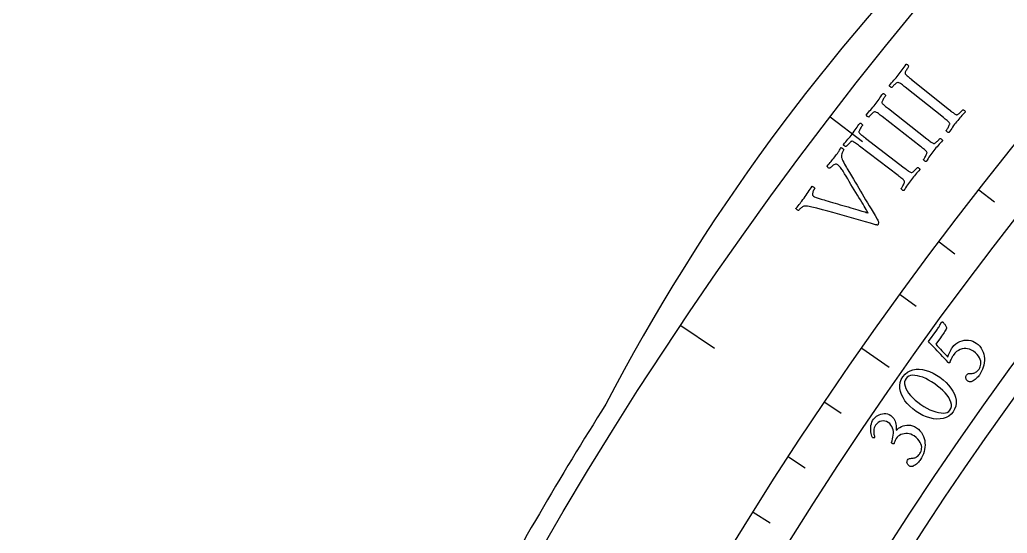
# Model space of a CAD drawing. Header units: millimetres. Extents: x -60 to 60, y -60 to 76.
# Drawn here: x -59.69 to -44.66, y 30.01 to 37.82 of the extents above; entities that cross this region are included whole.
import ezdxf

# ---------------------------------------------------------------- set-up
doc = ezdxf.new("R2010")
doc.units = ezdxf.units.MM
for name, color, linetype in [('CUT_INNER', 6, 'Continuous'), ('CUT_OUTER', 1, 'Continuous'), ('ENGRAVE', 7, 'Continuous'), ('ENGRAVE_FINE', 8, 'Continuous'), ('TEXT', 5, 'Continuous')]:
    doc.layers.add(name, color=color, linetype=linetype)

msp = doc.modelspace()

# ---------------------------------------------------------------- linework, layer by layer
at = {"layer": 'CUT_INNER'}
msp.add_arc((0.0002, -0.0002), 54.8999, 92.29679, 23.90649, dxfattribs=at)
at = {"layer": 'CUT_OUTER'}
for centre, radius, start, end in [((-23.1484, 17.5363), 31.1684, 134.99718, 152.4206), ((-0.2165, 0.1217), 59.7517, 147.794875, 151.52709)]:
    msp.add_arc(centre, radius, start, end, dxfattribs=at)
at = {"layer": 'ENGRAVE'}
msp.add_lwpolyline([(-46.8765, 32.8233), (-46.4629, 32.5337)], dxfattribs=at)
for radius in [59.694, 57.2256, 57.2256, 56.5187, 55.206]:
    msp.add_circle((0, 0), radius, dxfattribs=at)
at = {"layer": 'ENGRAVE_FINE'}
for points in [[(-47.3584, 36.3394), (-46.8689, 35.9637)], [(-45.0944, 35.2316), (-44.8557, 35.0451)], [(-45.7024, 34.4392), (-45.4605, 34.2569)], [(-46.2965, 33.6364), (-46.0514, 33.4583)], [(-49.6337, 33.1642), (-49.1206, 32.8214)], [(-47.4422, 32.0001), (-47.191, 31.8307)], [(-47.9934, 31.1673), (-47.7394, 31.0023)], [(-48.5301, 30.3249), (-48.2732, 30.1644)]]:
    msp.add_lwpolyline(points, dxfattribs=at)
at = {"layer": 'TEXT'}
for points in [[(-46.3232, 36.9743), (-46.3071, 36.9947), (-46.2915, 37.015), (-46.2764, 37.0352), (-46.2617, 37.0554), (-46.247, 37.0758), (-46.2319, 37.0965), (-46.2163, 37.1176), (-46.2003, 37.139), (-46.1951, 37.1388), (-46.1895, 37.1369), (-46.1834, 37.1334), (-46.177, 37.1283), (-46.171, 37.1226), (-46.1665, 37.1173), (-46.1633, 37.1124), (-46.1615, 37.1078), (-46.1655, 37.1027), (-46.1706, 37.0955), (-46.1769, 37.0864), (-46.1843, 37.0753), (-46.192, 37.0633), (-46.1991, 37.0515), (-46.2057, 37.0397), (-46.2118, 37.0282), (-46.2165, 37.0175), (-46.219, 37.0086), (-46.2193, 37.0013), (-46.2173, 36.9957), (-46.2114, 36.9879), (-46.2041, 36.9796), (-46.1953, 36.971), (-46.1852, 36.9619), (-46.1741, 36.9525), (-46.1624, 36.9428), (-46.1501, 36.9328), (-46.1372, 36.9224), (-46.1351, 36.9207), (-46.1331, 36.919), (-46.131, 36.9174), (-46.1289, 36.9157), (-46.1268, 36.914), (-46.1247, 36.9124), (-46.1226, 36.9107), (-46.1206, 36.909), (-45.5421, 36.4461), (-45.54, 36.4444), (-45.5379, 36.4428), (-45.5358, 36.4411), (-45.5338, 36.4394), (-45.5317, 36.4378), (-45.5296, 36.4361), (-45.5275, 36.4344), (-45.5254, 36.4328), (-45.5125, 36.4225), (-45.5002, 36.4128), (-45.4883, 36.4037), (-45.477, 36.3952), (-45.4663, 36.3875), (-45.4562, 36.381), (-45.4467, 36.3758), (-45.4378, 36.3717), (-45.4325, 36.3714), (-45.4257, 36.3733), (-45.4174, 36.3775), (-45.4076, 36.3838), (-45.3972, 36.3916), (-45.3869, 36.4), (-45.3768, 36.4092), (-45.3668, 36.4191), (-45.3577, 36.4285), (-45.3503, 36.4364), (-45.3445, 36.4428), (-45.3404, 36.4477), (-45.3356, 36.4469), (-45.3301, 36.4449), (-45.3239, 36.4415), (-45.3171, 36.437), (-45.3107, 36.4318), (-45.306, 36.4266), (-45.303, 36.4216), (-45.3016, 36.4165), (-45.3193, 36.3972), (-45.3367, 36.3782), (-45.3536, 36.3595), (-45.37, 36.3412), (-45.3862, 36.3228), (-45.4023, 36.304), (-45.4184, 36.2847), (-45.4344, 36.2649), (-45.4498, 36.2454), (-45.465, 36.2255), (-45.4801, 36.2052), (-45.4951, 36.1845), (-45.51, 36.1635), (-45.525, 36.1422), (-45.54, 36.1207), (-45.555, 36.099), (-45.5602, 36.0992), (-45.5659, 36.1011), (-45.5719, 36.1045), (-45.5784, 36.1096), (-45.5844, 36.1152), (-45.589, 36.1205), (-45.5922, 36.1254), (-45.594, 36.1299), (-45.5902, 36.135), (-45.5852, 36.1421), (-45.5791, 36.1511), (-45.572, 36.162), (-45.5645, 36.174), (-45.5577, 36.186), (-45.5516, 36.1981), (-45.5461, 36.2103), (-45.5419, 36.2215), (-45.5397, 36.2304), (-45.5396, 36.2372), (-45.5415, 36.2417), (-45.5485, 36.2513), (-45.5572, 36.2613), (-45.5676, 36.2716), (-45.5796, 36.2823), (-45.5929, 36.2933), (-45.6067, 36.3046), (-45.6211, 36.3163), (-45.6361, 36.3283), (-46.2158, 36.7898), (-46.2309, 36.8017), (-46.2456, 36.8133), (-46.26, 36.8243), (-46.274, 36.835), (-46.2874, 36.8446), (-46.3001, 36.8526), (-46.3119, 36.8589), (-46.3228, 36.8635), (-46.3283, 36.8647), (-46.335, 36.8632), (-46.3432, 36.8588), (-46.3527, 36.8516), (-46.3629, 36.8428), (-46.373, 36.8336), (-46.3831, 36.8238), (-46.3931, 36.8136), (-46.4023, 36.804), (-46.4098, 36.7958), (-46.4156, 36.7893), (-46.4198, 36.7843), (-46.4246, 36.785), (-46.4301, 36.787), (-46.4363, 36.7902), (-46.4432, 36.7948), (-46.4496, 36.7999), (-46.4544, 36.805), (-46.4574, 36.8101), (-46.4588, 36.8152), (-46.4414, 36.8357), (-46.4239, 36.8559), (-46.4066, 36.8759), (-46.3892, 36.8956), (-46.3721, 36.9153), (-46.3554, 36.9349), (-46.3391, 36.9546), (-46.3232, 36.9743)], [(-46.6761, 36.5277), (-46.6603, 36.5482), (-46.6449, 36.5687), (-46.6299, 36.5891), (-46.6154, 36.6094), (-46.601, 36.6299), (-46.586, 36.6508), (-46.5707, 36.672), (-46.5549, 36.6936), (-46.5496, 36.6934), (-46.544, 36.6916), (-46.5379, 36.6882), (-46.5314, 36.6831), (-46.5254, 36.6775), (-46.5208, 36.6722), (-46.5176, 36.6673), (-46.5158, 36.6628), (-46.5197, 36.6576), (-46.5248, 36.6504), (-46.5309, 36.6412), (-46.5382, 36.63), (-46.5458, 36.618), (-46.5528, 36.606), (-46.5594, 36.5943), (-46.5653, 36.5826), (-46.5699, 36.572), (-46.5723, 36.563), (-46.5725, 36.5557), (-46.5705, 36.5501), (-46.5645, 36.5423), (-46.5571, 36.5342), (-46.5483, 36.5256), (-46.5381, 36.5167), (-46.5269, 36.5074), (-46.5151, 36.4978), (-46.5027, 36.4878), (-46.4897, 36.4776), (-46.4876, 36.4759), (-46.4855, 36.4743), (-46.4834, 36.4726), (-46.4813, 36.471), (-46.4792, 36.4693), (-46.4771, 36.4677), (-46.475, 36.466), (-46.4729, 36.4644), (-45.89, 36.007), (-45.8879, 36.0054), (-45.8858, 36.0037), (-45.8837, 36.0021), (-45.8816, 36.0005), (-45.8795, 35.9988), (-45.8774, 35.9972), (-45.8753, 35.9955), (-45.8732, 35.9939), (-45.8602, 35.9837), (-45.8478, 35.9742), (-45.8358, 35.9652), (-45.8245, 35.9567), (-45.8137, 35.9492), (-45.8035, 35.9428), (-45.7939, 35.9376), (-45.785, 35.9336), (-45.7797, 35.9334), (-45.7729, 35.9354), (-45.7647, 35.9396), (-45.7549, 35.946), (-45.7446, 35.9539), (-45.7344, 35.9625), (-45.7244, 35.9717), (-45.7145, 35.9817), (-45.7055, 35.9912), (-45.6981, 35.9992), (-45.6924, 36.0057), (-45.6883, 36.0106), (-45.6835, 36.0098), (-45.678, 36.0078), (-45.6718, 36.0046), (-45.6649, 36), (-45.6585, 35.9949), (-45.6538, 35.9898), (-45.6507, 35.9848), (-45.6492, 35.9798), (-45.6668, 35.9603), (-45.684, 35.9411), (-45.7007, 35.9223), (-45.7169, 35.9038), (-45.733, 35.8853), (-45.7489, 35.8663), (-45.7648, 35.8468), (-45.7806, 35.8269), (-45.7958, 35.8072), (-45.8108, 35.7871), (-45.8258, 35.7667), (-45.8405, 35.7459), (-45.8552, 35.7247), (-45.87, 35.7033), (-45.8848, 35.6817), (-45.8996, 35.6598), (-45.9048, 35.66), (-45.9105, 35.6618), (-45.9166, 35.6652), (-45.9231, 35.6702), (-45.9291, 35.6758), (-45.9338, 35.681), (-45.937, 35.6859), (-45.9389, 35.6903), (-45.9351, 35.6955), (-45.9302, 35.7026), (-45.9242, 35.7117), (-45.9172, 35.7227), (-45.9098, 35.7347), (-45.9032, 35.7468), (-45.8971, 35.759), (-45.8917, 35.7712), (-45.8876, 35.7824), (-45.8856, 35.7914), (-45.8855, 35.7981), (-45.8875, 35.8027), (-45.8946, 35.8122), (-45.9033, 35.8221), (-45.9138, 35.8323), (-45.926, 35.8428), (-45.9393, 35.8537), (-45.9533, 35.865), (-45.9678, 35.8765), (-45.9829, 35.8884), (-46.567, 36.3442), (-46.5822, 36.356), (-46.597, 36.3674), (-46.6115, 36.3784), (-46.6256, 36.3889), (-46.6392, 36.3984), (-46.6519, 36.4062), (-46.6637, 36.4124), (-46.6747, 36.4169), (-46.6802, 36.4181), (-46.6869, 36.4165), (-46.6951, 36.412), (-46.7045, 36.4048), (-46.7146, 36.3959), (-46.7246, 36.3865), (-46.7346, 36.3767), (-46.7445, 36.3664), (-46.7536, 36.3566), (-46.761, 36.3484), (-46.7668, 36.3418), (-46.771, 36.3367), (-46.7758, 36.3374), (-46.7813, 36.3394), (-46.7875, 36.3426), (-46.7945, 36.347), (-46.8009, 36.3521), (-46.8057, 36.3572), (-46.8088, 36.3622), (-46.8102, 36.3673), (-46.793, 36.3879), (-46.7758, 36.4083), (-46.7586, 36.4285), (-46.7415, 36.4484), (-46.7245, 36.4682), (-46.708, 36.488), (-46.6919, 36.5078), (-46.6761, 36.5277)], [(-47.0248, 36.0777), (-47.0091, 36.0984), (-46.9939, 36.119), (-46.9792, 36.1396), (-46.9649, 36.16), (-46.9506, 36.1807), (-46.9359, 36.2017), (-46.9207, 36.223), (-46.9051, 36.2448), (-46.8999, 36.2447), (-46.8942, 36.2429), (-46.8881, 36.2395), (-46.8816, 36.2346), (-46.8755, 36.229), (-46.8709, 36.2237), (-46.8676, 36.2189), (-46.8658, 36.2144), (-46.8696, 36.2091), (-46.8746, 36.2018), (-46.8807, 36.1926), (-46.8879, 36.1814), (-46.8953, 36.1693), (-46.9023, 36.1573), (-46.9087, 36.1454), (-46.9145, 36.1337), (-46.919, 36.123), (-46.9213, 36.114), (-46.9214, 36.1067), (-46.9194, 36.1012), (-46.9133, 36.0934), (-46.9058, 36.0853), (-46.8969, 36.0769), (-46.8866, 36.068), (-46.8753, 36.0588), (-46.8634, 36.0493), (-46.851, 36.0395), (-46.8379, 36.0294), (-46.8358, 36.0278), (-46.8337, 36.0261), (-46.8315, 36.0245), (-46.8294, 36.0229), (-46.8273, 36.0213), (-46.8252, 36.0196), (-46.8231, 36.018), (-46.821, 36.0164), (-46.2337, 35.5646), (-46.2316, 35.563), (-46.2295, 35.5614), (-46.2274, 35.5598), (-46.2253, 35.5581), (-46.2232, 35.5565), (-46.221, 35.5549), (-46.2189, 35.5533), (-46.2168, 35.5516), (-46.2037, 35.5416), (-46.1912, 35.5322), (-46.1791, 35.5233), (-46.1677, 35.515), (-46.1568, 35.5075), (-46.1466, 35.5012), (-46.137, 35.4962), (-46.128, 35.4923), (-46.1227, 35.4921), (-46.1159, 35.4941), (-46.1077, 35.4984), (-46.0981, 35.5049), (-46.0878, 35.5129), (-46.0777, 35.5216), (-46.0677, 35.5309), (-46.0579, 35.541), (-46.049, 35.5506), (-46.0418, 35.5586), (-46.0361, 35.5652), (-46.0321, 35.5701), (-46.0273, 35.5694), (-46.0218, 35.5675), (-46.0155, 35.5643), (-46.0086, 35.5598), (-46.0021, 35.5547), (-45.9973, 35.5497), (-45.9942, 35.5447), (-45.9927, 35.5397), (-46.0101, 35.52), (-46.027, 35.5007), (-46.0436, 35.4817), (-46.0597, 35.4631), (-46.0755, 35.4444), (-46.0913, 35.4253), (-46.107, 35.4056), (-46.1226, 35.3855), (-46.1376, 35.3657), (-46.1524, 35.3455), (-46.1671, 35.3249), (-46.1817, 35.304), (-46.1962, 35.2827), (-46.2108, 35.2612), (-46.2254, 35.2394), (-46.24, 35.2173), (-46.2452, 35.2175), (-46.2509, 35.2192), (-46.257, 35.2226), (-46.2635, 35.2275), (-46.2696, 35.233), (-46.2743, 35.2382), (-46.2777, 35.243), (-46.2796, 35.2475), (-46.2758, 35.2527), (-46.271, 35.2598), (-46.2651, 35.269), (-46.2581, 35.28), (-46.2509, 35.2921), (-46.2444, 35.3043), (-46.2384, 35.3165), (-46.2332, 35.3288), (-46.2292, 35.3401), (-46.2272, 35.349), (-46.2272, 35.3558), (-46.2292, 35.3603), (-46.2364, 35.3698), (-46.2453, 35.3796), (-46.2558, 35.3897), (-46.2681, 35.4001), (-46.2816, 35.4109), (-46.2956, 35.422), (-46.3102, 35.4334), (-46.3254, 35.4451), (-46.9139, 35.8953), (-46.9292, 35.907), (-46.9442, 35.9182), (-46.9588, 35.929), (-46.973, 35.9394), (-46.9866, 35.9488), (-46.9993, 35.9565), (-47.0113, 35.9625), (-47.0223, 35.967), (-47.0278, 35.9681), (-47.0345, 35.9664), (-47.0426, 35.9619), (-47.052, 35.9545), (-47.062, 35.9455), (-47.0719, 35.9361), (-47.0818, 35.9262), (-47.0917, 35.9158), (-47.1006, 35.9059), (-47.108, 35.8976), (-47.1137, 35.891), (-47.1178, 35.8859), (-47.1226, 35.8865), (-47.1281, 35.8884), (-47.1344, 35.8915), (-47.1414, 35.8959), (-47.1479, 35.901), (-47.1527, 35.906), (-47.1559, 35.911), (-47.1574, 35.916), (-47.1403, 35.9368), (-47.1233, 35.9574), (-47.1063, 35.9778), (-47.0893, 35.9978), (-47.0726, 36.0178), (-47.0563, 36.0377), (-47.0403, 36.0577), (-47.0248, 36.0777)], [(-47.7561, 35.104), (-47.7393, 35.1272), (-47.723, 35.1501), (-47.7072, 35.1729), (-47.692, 35.1955), (-47.677, 35.2179), (-47.6621, 35.2401), (-47.6472, 35.262), (-47.6324, 35.2836), (-47.6279, 35.2822), (-47.6225, 35.2794), (-47.6161, 35.2751), (-47.6086, 35.2694), (-47.6018, 35.2634), (-47.5972, 35.2584), (-47.5947, 35.2543), (-47.5945, 35.2511), (-47.5971, 35.2471), (-47.6007, 35.2409), (-47.6053, 35.2324), (-47.6108, 35.2217), (-47.6163, 35.2098), (-47.6209, 35.1976), (-47.6246, 35.1851), (-47.6273, 35.1724), (-47.6281, 35.1603), (-47.6258, 35.1495), (-47.6204, 35.14), (-47.6119, 35.132), (-47.5962, 35.1229), (-47.5721, 35.1126), (-47.5395, 35.1011), (-47.4984, 35.0883), (-47.4767, 35.082), (-47.4517, 35.0748), (-47.4235, 35.0666), (-47.3919, 35.0575), (-47.3578, 35.0477), (-47.322, 35.0373), (-47.2846, 35.0264), (-47.2455, 35.0149), (-47.2055, 35.0031), (-47.1655, 34.9914), (-47.1255, 34.9798), (-47.0854, 34.9683), (-47.046, 34.957), (-47.0084, 34.946), (-46.9724, 34.9355), (-46.938, 34.9253), (-46.906, 34.9157), (-46.8771, 34.9071), (-46.8512, 34.8993), (-46.8284, 34.8924), (-46.8096, 34.8868), (-46.7956, 34.8826), (-46.7864, 34.88), (-46.782, 34.8789), (-46.7852, 34.8847), (-46.7912, 34.8951), (-46.8001, 34.9102), (-46.8117, 34.9298), (-46.8256, 34.9531), (-46.8414, 34.9794), (-46.8591, 35.0086), (-46.8785, 35.0407), (-46.8994, 35.0751), (-46.9214, 35.1113), (-46.9443, 35.1493), (-46.9683, 35.1891), (-46.9929, 35.2299), (-47.0177, 35.271), (-47.0426, 35.3124), (-47.0677, 35.3541), (-47.0926, 35.3954), (-47.1167, 35.4354), (-47.14, 35.4742), (-47.1626, 35.5118), (-47.1712, 35.5258), (-47.1804, 35.5398), (-47.1903, 35.5537), (-47.2007, 35.5675), (-47.2113, 35.5804), (-47.2215, 35.5916), (-47.2313, 35.6011), (-47.2407, 35.6089), (-47.2523, 35.6157), (-47.2642, 35.619), (-47.2766, 35.6188), (-47.2894, 35.6151), (-47.3021, 35.6092), (-47.3141, 35.6022), (-47.3256, 35.5942), (-47.3364, 35.5852), (-47.346, 35.5763), (-47.3538, 35.5687), (-47.3598, 35.5624), (-47.3639, 35.5574), (-47.3681, 35.5566), (-47.3734, 35.5578), (-47.3798, 35.5609), (-47.3874, 35.5661), (-47.3946, 35.5721), (-47.4, 35.5778), (-47.4035, 35.5832), (-47.4051, 35.5884), (-47.39, 35.607), (-47.3751, 35.625), (-47.3606, 35.6424), (-47.3463, 35.6591), (-47.3322, 35.676), (-47.3179, 35.6935), (-47.3035, 35.7118), (-47.2889, 35.7309), (-47.2771, 35.7466), (-47.2667, 35.7606), (-47.2576, 35.7731), (-47.2499, 35.7839), (-47.243, 35.7938), (-47.2363, 35.8037), (-47.2297, 35.8136), (-47.2232, 35.8235), (-47.2164, 35.8339), (-47.2088, 35.8454), (-47.2004, 35.8579), (-47.1912, 35.8716), (-47.1868, 35.87), (-47.1813, 35.8669), (-47.1749, 35.8622), (-47.1675, 35.8558), (-47.1606, 35.8493), (-47.1561, 35.8443), (-47.1538, 35.8407), (-47.1537, 35.8386), (-47.1576, 35.8326), (-47.1627, 35.8231), (-47.1691, 35.8102), (-47.1766, 35.7938), (-47.1833, 35.7758), (-47.1871, 35.758), (-47.1879, 35.7403), (-47.1858, 35.7229), (-47.1821, 35.7092), (-47.1756, 35.6918), (-47.1662, 35.6706), (-47.1539, 35.6458), (-47.1401, 35.6195), (-47.1263, 35.5942), (-47.1124, 35.5699), (-47.0985, 35.5466), (-47.0663, 35.4926), (-47.0353, 35.4408), (-47.0056, 35.3914), (-46.9773, 35.3443), (-46.9499, 35.2987), (-46.9231, 35.2538), (-46.8968, 35.2097), (-46.8711, 35.1663), (-46.8453, 35.1229), (-46.8191, 35.0786), (-46.7923, 35.0337), (-46.7649, 34.9879), (-46.7366, 34.9404), (-46.707, 34.8903), (-46.6759, 34.8376), (-46.6435, 34.7822), (-46.6354, 34.7671), (-46.6296, 34.7534), (-46.6261, 34.7409), (-46.625, 34.7298), (-46.6257, 34.7198), (-46.6277, 34.7106), (-46.631, 34.7023), (-46.6356, 34.6948), (-46.6377, 34.6932), (-46.6408, 34.6926), (-46.6449, 34.6931), (-46.6501, 34.6946), (-46.6555, 34.6964), (-46.6602, 34.6977), (-46.6644, 34.6986), (-46.6679, 34.699), (-46.746, 34.7213), (-46.8215, 34.7428), (-46.8944, 34.7636), (-46.9647, 34.7835), (-47.0339, 34.8032), (-47.1038, 34.8229), (-47.1743, 34.8427), (-47.2454, 34.8626), (-47.3187, 34.8829), (-47.3959, 34.9039), (-47.477, 34.9256), (-47.562, 34.948), (-47.5881, 34.955), (-47.6129, 34.9612), (-47.6367, 34.9668), (-47.6593, 34.9716), (-47.6812, 34.9756), (-47.7027, 34.9786), (-47.7238, 34.9806), (-47.7445, 34.9816), (-47.7531, 34.9813), (-47.7623, 34.9791), (-47.772, 34.9751), (-47.7823, 34.9692), (-47.7925, 34.9622), (-47.802, 34.9549), (-47.811, 34.9473), (-47.8194, 34.9395), (-47.8269, 34.9319), (-47.8331, 34.9252), (-47.8381, 34.9195), (-47.8419, 34.9147), (-47.8436, 34.9149), (-47.8475, 34.9171), (-47.8538, 34.9212), (-47.8623, 34.9273), (-47.8708, 34.9337), (-47.877, 34.9386), (-47.8807, 34.942), (-47.8821, 34.944), (-47.864, 34.9671), (-47.8474, 34.9881), (-47.8322, 35.0069), (-47.8184, 35.0235), (-47.8047, 35.0402), (-47.7898, 35.0592), (-47.7736, 35.0805), (-47.7561, 35.104)], [(-45.5022, 32.8277), (-45.476, 32.8599), (-45.4477, 32.8867), (-45.4174, 32.908), (-45.3851, 32.9239), (-45.3519, 32.9348), (-45.3186, 32.9415), (-45.2853, 32.9439), (-45.2521, 32.942), (-45.2198, 32.9362), (-45.1896, 32.9268), (-45.1615, 32.9139), (-45.1353, 32.8973), (-45.1073, 32.8744), (-45.083, 32.8494), (-45.0625, 32.8221), (-45.0457, 32.7927), (-45.0325, 32.7618), (-45.0226, 32.7302), (-45.0159, 32.6977), (-45.0126, 32.6645), (-45.0124, 32.6311), (-45.015, 32.5978), (-45.0206, 32.5647), (-45.0292, 32.5318), (-45.0404, 32.4997), (-45.054, 32.4689), (-45.0701, 32.4394), (-45.0887, 32.4113), (-45.0978, 32.3995), (-45.1087, 32.3869), (-45.1215, 32.3734), (-45.1361, 32.3592), (-45.1518, 32.3452), (-45.168, 32.3328), (-45.1845, 32.3219), (-45.2014, 32.3125), (-45.2057, 32.3115), (-45.2117, 32.3108), (-45.2193, 32.3104), (-45.2285, 32.3102), (-45.2382, 32.3108), (-45.2472, 32.3127), (-45.2555, 32.3159), (-45.2631, 32.3204), (-45.2745, 32.3299), (-45.2833, 32.3405), (-45.2896, 32.3521), (-45.2933, 32.3646), (-45.2946, 32.3773), (-45.2936, 32.3891), (-45.2902, 32.4), (-45.2845, 32.4101), (-45.2752, 32.4206), (-45.2644, 32.4282), (-45.2523, 32.4329), (-45.2387, 32.4345), (-45.2247, 32.435), (-45.2111, 32.4359), (-45.198, 32.4372), (-45.1854, 32.439), (-45.1713, 32.4422), (-45.1579, 32.4472), (-45.1452, 32.4539), (-45.1331, 32.4623), (-45.1219, 32.4718), (-45.1115, 32.4819), (-45.102, 32.4925), (-45.0934, 32.5036), (-45.0832, 32.52), (-45.0752, 32.538), (-45.0692, 32.5576), (-45.0654, 32.579), (-45.0646, 32.6015), (-45.0674, 32.6248), (-45.0741, 32.6489), (-45.0845, 32.6738), (-45.0994, 32.699), (-45.1197, 32.724), (-45.1453, 32.7487), (-45.1761, 32.7732), (-45.1958, 32.7856), (-45.2174, 32.796), (-45.2412, 32.8044), (-45.2669, 32.8106), (-45.294, 32.814), (-45.3216, 32.8134), (-45.3498, 32.8089), (-45.3784, 32.8006), (-45.4068, 32.7873), (-45.4341, 32.768), (-45.4604, 32.7427), (-45.4857, 32.7113), (-45.4929, 32.7006), (-45.5006, 32.6877), (-45.5088, 32.6727), (-45.5176, 32.6555), (-45.5256, 32.6383), (-45.5318, 32.6232), (-45.5362, 32.6102), (-45.5387, 32.5993), (-45.5403, 32.5978), (-45.5425, 32.5968), (-45.5454, 32.5964), (-45.5489, 32.5966), (-45.5526, 32.5972), (-45.5561, 32.5983), (-45.5594, 32.5998), (-45.5625, 32.6017), (-45.5908, 32.6321), (-45.6192, 32.6624), (-45.6475, 32.6928), (-45.6758, 32.7232), (-45.7037, 32.753), (-45.7305, 32.7819), (-45.7564, 32.8097), (-45.7814, 32.8365), (-45.8047, 32.8614), (-45.8259, 32.8839), (-45.845, 32.9037), (-45.8619, 32.921), (-45.7358, 33.0959), (-45.7271, 33.1083), (-45.7186, 33.1209), (-45.7103, 33.134), (-45.7022, 33.1474), (-45.6946, 33.1605), (-45.6878, 33.1726), (-45.6819, 33.1837), (-45.6768, 33.1937), (-45.6727, 33.2021), (-45.6698, 33.2081), (-45.668, 33.2117), (-45.6675, 33.2129), (-45.6636, 33.2146), (-45.6601, 33.2161), (-45.6569, 33.2175), (-45.654, 33.2188), (-45.6513, 33.2197), (-45.6487, 33.2198), (-45.6462, 33.2192), (-45.6437, 33.2178), (-45.6414, 33.2158), (-45.6381, 33.2121), (-45.6337, 33.2069), (-45.6282, 33.2001), (-45.6223, 33.1922), (-45.6163, 33.1835), (-45.6102, 33.1741), (-45.6041, 33.164), (-45.5984, 33.1536), (-45.5936, 33.1432), (-45.5897, 33.1329), (-45.5866, 33.1227), (-45.5946, 33.1091), (-45.6035, 33.0943), (-45.6133, 33.0783), (-45.624, 33.0611), (-45.6357, 33.0426), (-45.6489, 33.0229), (-45.6634, 33.0018), (-45.6794, 32.9794), (-45.751, 32.88), (-45.7283, 32.8555), (-45.7054, 32.8309), (-45.6821, 32.8062), (-45.6586, 32.7815), (-45.6353, 32.7569), (-45.6127, 32.7327), (-45.5909, 32.709), (-45.5698, 32.6856), (-45.565, 32.702), (-45.5586, 32.7199), (-45.5504, 32.7395), (-45.5404, 32.7607), (-45.5299, 32.7814), (-45.52, 32.7995), (-45.5108, 32.8149), (-45.5022, 32.8277)], [(-46.2521, 32.3861), (-46.2203, 32.4244), (-46.1843, 32.4549), (-46.1441, 32.4775), (-46.0997, 32.4922), (-46.0523, 32.4996), (-46.0031, 32.5004), (-45.952, 32.4946), (-45.8992, 32.4822), (-45.8457, 32.464), (-45.7929, 32.4405), (-45.7406, 32.4119), (-45.689, 32.3781), (-45.64, 32.3405), (-45.5958, 32.3006), (-45.5562, 32.2584), (-45.5213, 32.2139), (-45.4921, 32.1681), (-45.4695, 32.1218), (-45.4535, 32.0752), (-45.444, 32.0282), (-45.4422, 31.9818), (-45.4492, 31.937), (-45.4648, 31.8937), (-45.4892, 31.8519), (-45.5194, 31.8157), (-45.5543, 31.7868), (-45.5939, 31.7652), (-45.6382, 31.7509), (-45.6858, 31.7434), (-45.7353, 31.7422), (-45.7867, 31.7474), (-45.84, 31.7589), (-45.8939, 31.7761), (-45.9472, 31.7987), (-45.9999, 31.8265), (-46.052, 31.8597), (-46.1014, 31.8967), (-46.1461, 31.9361), (-46.1861, 31.9779), (-46.2213, 32.0222), (-46.2508, 32.0679), (-46.2735, 32.1142), (-46.2894, 32.161), (-46.2984, 32.2084), (-46.2997, 32.2553), (-46.2924, 32.3005), (-46.2766, 32.3441), (-46.2521, 32.3861)], [(-46.2041, 32.3616), (-46.2183, 32.3354), (-46.2255, 32.3069), (-46.2257, 32.2762), (-46.219, 32.2434), (-46.2062, 32.2091), (-46.1881, 32.1742), (-46.1646, 32.1387), (-46.1358, 32.1026), (-46.1024, 32.0666), (-46.0652, 32.0317), (-46.0241, 31.9977), (-45.9792, 31.9647), (-45.9331, 31.9344), (-45.8872, 31.9079), (-45.8415, 31.8852), (-45.7961, 31.8662), (-45.7521, 31.8513), (-45.7107, 31.8408), (-45.672, 31.8347), (-45.636, 31.833), (-45.6038, 31.8362), (-45.5764, 31.8447), (-45.5539, 31.8585), (-45.5362, 31.8776), (-45.5214, 31.9051), (-45.514, 31.9345), (-45.5141, 31.9658), (-45.5216, 31.9989), (-45.5357, 32.0334), (-45.5552, 32.0684), (-45.5801, 32.104), (-45.6106, 32.1402), (-45.6453, 32.1761), (-45.6833, 32.2111), (-45.7244, 32.2451), (-45.7688, 32.278), (-45.8151, 32.3089), (-45.8606, 32.3357), (-45.9055, 32.3585), (-45.9497, 32.3773), (-45.9923, 32.3918), (-46.0325, 32.4018), (-46.0702, 32.4073), (-46.1053, 32.4083), (-46.137, 32.4044), (-46.164, 32.3954), (-46.1864, 32.3811), (-46.2041, 32.3616)], [(-46.6982, 31.7421), (-46.6863, 31.7572), (-46.6716, 31.7715), (-46.6542, 31.7852), (-46.6341, 31.7981), (-46.612, 31.8092), (-46.5887, 31.8176), (-46.5643, 31.8233), (-46.5387, 31.8262), (-46.5127, 31.8255), (-46.4872, 31.8202), (-46.4621, 31.8103), (-46.4374, 31.7959), (-46.4197, 31.782), (-46.4043, 31.7662), (-46.3914, 31.7486), (-46.3808, 31.7291), (-46.3723, 31.7086), (-46.3655, 31.688), (-46.3604, 31.6671), (-46.3569, 31.646), (-46.3547, 31.6256), (-46.3532, 31.6068), (-46.3525, 31.5895), (-46.3525, 31.5737), (-46.337, 31.5887), (-46.3187, 31.6028), (-46.2978, 31.616), (-46.2741, 31.6282), (-46.2484, 31.6384), (-46.2216, 31.6456), (-46.1935, 31.6498), (-46.1642, 31.6511), (-46.1344, 31.6484), (-46.1047, 31.6407), (-46.0752, 31.628), (-46.0458, 31.6103), (-46.0171, 31.5883), (-45.9922, 31.5639), (-45.9709, 31.5372), (-45.9533, 31.5083), (-45.9392, 31.4778), (-45.9284, 31.4464), (-45.9208, 31.4142), (-45.9166, 31.3811), (-45.9154, 31.3477), (-45.9171, 31.3143), (-45.9218, 31.2811), (-45.9294, 31.248), (-45.9397, 31.2156), (-45.9525, 31.1844), (-45.9677, 31.1545), (-45.9855, 31.1258), (-45.9942, 31.1138), (-46.0048, 31.1008), (-46.0172, 31.0871), (-46.0314, 31.0724), (-46.0467, 31.058), (-46.0625, 31.0451), (-46.0787, 31.0338), (-46.0953, 31.0239), (-46.0996, 31.0228), (-46.1056, 31.0219), (-46.1132, 31.0213), (-46.1224, 31.0208), (-46.1321, 31.0211), (-46.1411, 31.0228), (-46.1495, 31.0257), (-46.1572, 31.03), (-46.1689, 31.0392), (-46.178, 31.0495), (-46.1846, 31.0609), (-46.1887, 31.0734), (-46.1904, 31.0861), (-46.1897, 31.0979), (-46.1866, 31.1089), (-46.1812, 31.1191), (-46.1722, 31.1299), (-46.1616, 31.1378), (-46.1496, 31.1428), (-46.1361, 31.1448), (-46.1221, 31.1457), (-46.1086, 31.1469), (-46.0955, 31.1487), (-46.083, 31.1508), (-46.069, 31.1544), (-46.0557, 31.1597), (-46.0432, 31.1668), (-46.0314, 31.1755), (-46.0204, 31.1854), (-46.0103, 31.1958), (-46.0011, 31.2066), (-45.9928, 31.218), (-45.9831, 31.2346), (-45.9755, 31.2529), (-45.9702, 31.2727), (-45.967, 31.2941), (-45.9667, 31.3166), (-45.9703, 31.3399), (-45.9776, 31.3638), (-45.9887, 31.3884), (-46.0043, 31.4132), (-46.0253, 31.4375), (-46.0515, 31.4615), (-46.0831, 31.4851), (-46.1078, 31.4999), (-46.1329, 31.511), (-46.1584, 31.5184), (-46.1844, 31.5219), (-46.2101, 31.5222), (-46.2351, 31.5195), (-46.2592, 31.5139), (-46.2826, 31.5054), (-46.3043, 31.4941), (-46.3237, 31.4805), (-46.3406, 31.4645), (-46.3551, 31.446), (-46.3615, 31.4359), (-46.3671, 31.4251), (-46.3719, 31.4138), (-46.3761, 31.4019), (-46.3798, 31.3904), (-46.3831, 31.3803), (-46.3861, 31.3718), (-46.3888, 31.3647), (-46.3961, 31.3649), (-46.4032, 31.3664), (-46.4102, 31.3691), (-46.4171, 31.373), (-46.4209, 31.3759), (-46.424, 31.3786), (-46.4262, 31.3813), (-46.4277, 31.3838), (-46.4178, 31.4117), (-46.4098, 31.4399), (-46.4035, 31.4685), (-46.399, 31.4973), (-46.3969, 31.5259), (-46.3978, 31.5534), (-46.4018, 31.58), (-46.4087, 31.6056), (-46.4193, 31.6298), (-46.4342, 31.652), (-46.4534, 31.6724), (-46.4769, 31.6909), (-46.5012, 31.7044), (-46.5263, 31.7124), (-46.5523, 31.7148), (-46.5791, 31.7117), (-46.6052, 31.7034), (-46.6289, 31.69), (-46.6501, 31.6715), (-46.669, 31.648), (-46.6804, 31.6287), (-46.6889, 31.6091), (-46.6942, 31.5892), (-46.6965, 31.5691), (-46.6966, 31.5495), (-46.6956, 31.5313), (-46.6935, 31.5145), (-46.6902, 31.499), (-46.6868, 31.4855), (-46.6842, 31.4745), (-46.6825, 31.466), (-46.6817, 31.46), (-46.6839, 31.4579), (-46.6872, 31.4565), (-46.6915, 31.4558), (-46.697, 31.4559), (-46.7027, 31.4566), (-46.7081, 31.4579), (-46.713, 31.4599), (-46.7175, 31.4625), (-46.7248, 31.4819), (-46.731, 31.5024), (-46.736, 31.5242), (-46.74, 31.5471), (-46.7424, 31.5707), (-46.7429, 31.5949), (-46.7416, 31.6195), (-46.7384, 31.6445), (-46.7328, 31.6695), (-46.7242, 31.6941), (-46.7127, 31.7183), (-46.6982, 31.7421)]]:
    msp.add_lwpolyline(points, close=True, dxfattribs=at)

doc.saveas('drawing.dxf')
